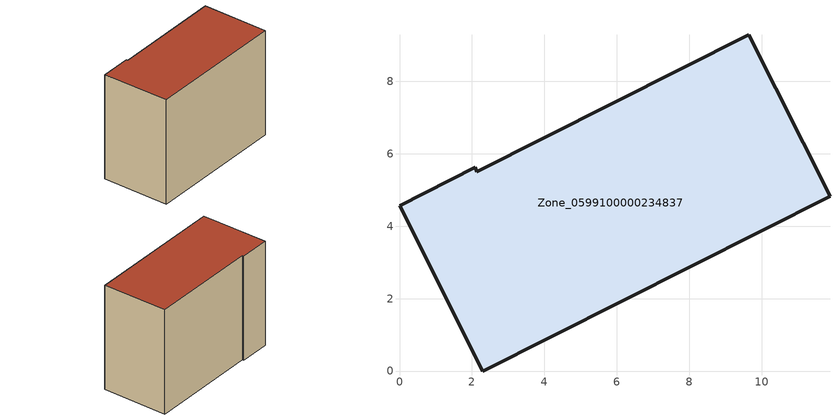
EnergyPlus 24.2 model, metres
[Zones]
Zone_0599100000234837
 floor ground (C_G): 0,4.56 2.09,5.62 2.14,5.5 9.65,9.28 11.89,4.83 2.3,0 z3.19
 wall outside (C_F): 2.09,5.62 0,4.56 2.3,0 11.89,4.83 9.65,9.28 2.14,5.5 2.09,5.62 z3.19:11.34
 roof outside (C_R): 11.89,4.83 9.65,9.28 2.14,5.5 2.09,5.62 0,4.56 2.3,0 z11.34
[BUILDING]
Pand.0599100000234837: North Axis=0; Terrain=City; Loads Convergence Tolerance Value=0.04; Temperature Convergence Tolerance Value=0.4; Solar Distribution=FullExterior; Maximum Number of Warmup Days=25; Minimum Number of Warmup Days=1
[Site:Location]
Rotterdam.The.Hague.AP_ZH_NLD Design_Conditions: Latitude=51.96; Longitude=4.45; Time Zone=1; Elevation=-4.5
[SITE:GROUNDTEMPERATURE:BUILDINGSURFACE]
18, 18, 18, 18, 18, 18, 18, 18, 18, 18, 18, 18
[MATERIAL] Thermal Absorptance=0.9; Solar Absorptance=0.7; Visible Absorptance=0.7
Name | Roughness | Thickness | Conductivity | Density | Specific Heat
G.TI.1946 | MediumSmooth | 0.15 | 1 | 540 | 1210
F.TI.1946 | Rough | 0.3 | 0.857143 | 1920 | 840
R.TI.1946 | MediumRough | 0.2 | 0.1 | 1500 | 1000
[CONSTRUCTION]
C_G: G.TI.1946
C_F: F.TI.1946
C_R: R.TI.1946
[ZONE]
Zone_0599100000234837: Type=1; Multiplier=1; Ceiling Height=Autocalculate; Volume=Autocalculate; Floor Area=autocalculate; Part of Total Floor Area=Yes
[ZONEINFILTRATION:DESIGNFLOWRATE]
Infil_Zone_0599100000234837: Zone or ZoneList or Space or SpaceList=Zone_0599100000234837; Schedule=AlwaysOn; Design Flow Rate Calculation Method=Flow/Area; Flow Rate per Floor Area=0.003; Constant Term Coefficient=1; Temperature Term Coefficient=0; Velocity Term Coefficient=0; Velocity Squared Term Coefficient=0
[HVACTEMPLATE:ZONE:IDEALLOADSAIRSYSTEM]
Zone_0599100000234837: Maximum Heating Supply Air Temperature=50; Minimum Cooling Supply Air Temperature=13; Maximum Heating Supply Air Humidity Ratio=0.0156; Minimum Cooling Supply Air Humidity Ratio=0.0077; Heating Limit=NoLimit; Cooling Limit=NoLimit; Dehumidification Control Type=ConstantSensibleHeatRatio; Cooling Sensible Heat Ratio=0.7; Dehumidification Setpoint=60; Humidification Control Type=None; Humidification Setpoint=30; Outdoor Air Method=None; Outdoor Air Flow Rate per Person=0.00944; Outdoor Air Flow Rate per Zone Floor Area=0; Outdoor Air Flow Rate per Zone=0; Demand Controlled Ventilation Type=None; Outdoor Air Economizer Type=NoEconomizer; Heat Recovery Type=None; Sensible Heat Recovery Effectiveness=0.7; Latent Heat Recovery Effectiveness=0.65
[ZONECONTROL:THERMOSTAT]
ThermostatControl_Zone_0599100000234837: Zone or ZoneList=Zone_0599100000234837; Control Type Schedule=DualSetpointControlType; Control 1=Thermostat_Zone_0599100000234837; Temperature Difference Between Cutout And Setpoint=0
[THERMOSTATSETPOINT:DUALSETPOINT]
Thermostat_Zone_0599100000234837: Heating Setpoint Temperature Schedule=HeatingSetpoint_Zone_0599100000234837; Cooling Setpoint Temperature Schedule=CoolingSetpoint_Zone_0599100000234837
[SCHEDULE:COMPACT]
HeatingSetpoint_Zone_0599100000234837: Through: 12/31, For: AllDays, Until: 24:00, 21
CoolingSetpoint_Zone_0599100000234837: Through: 12/31, For: AllDays, Until: 24:00, 24
DualSetpointControlType: Through: 12/31, For: AllDays, Until: 24:00, 4
AlwaysOn: Through: 12/31, For: AllDays, Until: 24:00, 1
